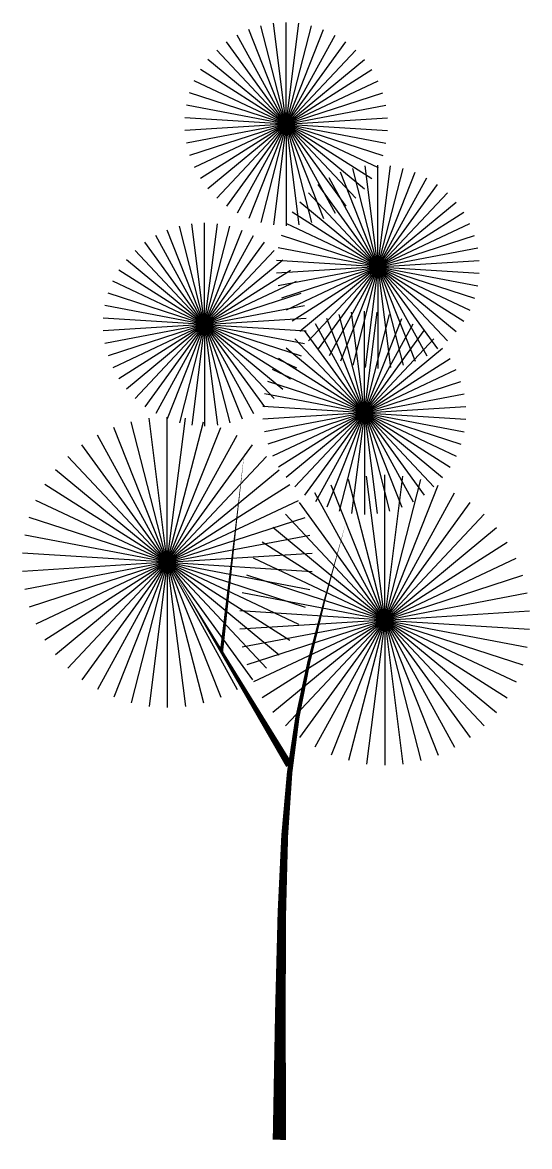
# Model space of a CAD drawing. Extents: x -25196 to -22492, y -21857 to -15866.
import ezdxf

# ---------------------------------------------------------------- set-up
doc = ezdxf.new("R2010")
doc.units = 0
doc.layers.get('0').update_dxf_attribs({"linetype": 'CONTINUOUS'})

# ---------------------------------------------------------------- blocks, each defined once
blk = doc.blocks.new('LEAVEGROUP')
at = {"color": 74}
for q in [(-370.9, 936.7), (-250.5, 975.8), (-126.3, 999.5), (0, 1007.4), (126.3, 999.5), (250.5, 975.8), (370.9, 936.7), (-485.3, 882.8), (485.3, 882.8), (-592.1, 815), (592.1, 815), (-689.6, 734.4), (689.6, 734.4), (-776.2, 642.1), (776.2, 642.1), (-850.6, 539.8), (850.6, 539.8), (-911.5, 428.9), (911.5, 428.9), (-958.1, 311.3), (958.1, 311.3), (-989.6, 188.8), (989.6, 188.8), (-1005.4, 63.3), (-1005.4, -63.3), (-989.6, -188.8), (-958.1, -311.3), (-911.5, -428.9), (-850.6, -539.8), (-776.2, -642.1), (-689.6, -734.4), (-592.1, -815), (-485.3, -882.8), (-370.9, -936.7), (-250.5, -975.8), (-126.3, -999.5), (1005.4, 63.3), (1005.4, -63.3), (989.6, -188.8), (958.1, -311.3), (911.5, -428.9), (850.6, -539.8), (776.2, -642.1), (689.6, -734.4), (592.1, -815), (485.3, -882.8), (370.9, -936.7), (250.5, -975.8), (126.3, -999.5), (0, -1007.4)]:
    blk.add_line((0, 0), q, dxfattribs=at)

msp = doc.modelspace()

# ---------------------------------------------------------------- linework, layer by layer
at = {"color": 0}
for points in [[(-24135, -19219.7, 17.8, 0, 0), (-24012, -18148.1, 0, 0, 0)], [(-23472.7, -18536.7, 0, 9.04, 0), (-23584.6, -18943, 9.04, 16.4, 0), (-23669, -19274.3, 16.4, 22.8, 0), (-23729.9, -19568.6, 22.8, 29.2, 0), (-23771.5, -19864.1, 29.2, 36.4, 0), (-23797.8, -20199, 36.4, 45.3, 0), (-23813, -20611.5, 45.3, 56.6, 0), (-23821, -21139.6, 56.6, 71.3, 0), (-23826.1, -21821.6, 71.3, 71.3, 0)], [(-23773.6, -19824.7, 38, 0, 0), (-24400.6, -18774.9, 0, 0, 0)]]:
    msp.add_lwpolyline(points, format="xyseb", dxfattribs=at)

# ---------------------------------------------------------------- block references
at = {"color": 0, "zscale": 0.7680000000000001}
for p, xscale, yscale in [((-23789.9, -16407.6), 0.5376000000005589, 0.5375999999998603), ((-23300.7, -17168.1), 0.5376, 0.5376), ((-24224.7, -17475.9), 0.5376, 0.5376), ((-23373.1, -17946.7), 0.5376, 0.5376), ((-24424.1, -18743.4), 0.7680000000000001, 0.7680000000000001), ((-23264.4, -19051.2), 0.7680000000000001, 0.7680000000000001)]:
    msp.add_blockref('LEAVEGROUP', p, dxfattribs=dict(at, xscale=xscale, yscale=yscale))

doc.saveas('drawing.dxf')
